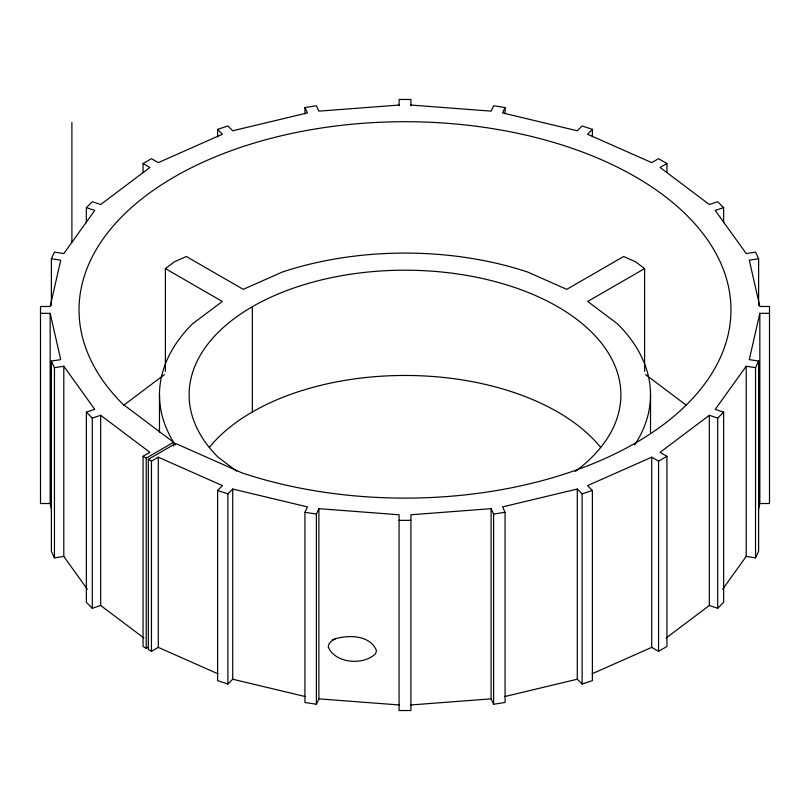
<?xml version="1.0" encoding="UTF-8"?>
<svg xmlns="http://www.w3.org/2000/svg" width="810" height="810" viewBox="0 0 810 810"><rect width="100%" height="100%" fill="white"/><g stroke="black" fill="none" stroke-linecap="round" stroke-linejoin="round"><path stroke-width="1.21" d="M769.5 313.328L759.831 313.328L749.27 359.62L758.616 361.068L758.616 551.256L755.548 557.867L746.202 556.419L722.621 589.285M758.443 509.601L759.831 503.516L759.831 313.328M51.384 305.35L51.384 258.744L54.452 252.133L63.798 253.581L94.75 210.438L86.366 207.654L86.366 222.76M592.13 673.768L651.716 647.372L658.55 651.321L666.934 646.481L666.934 456.293L658.55 461.133L651.716 457.184L587.544 485.615L592.383 490.445L592.383 680.633L582.117 684.055L582.117 493.867L577.287 489.037L502.565 506.898L505.065 512.295L505.065 702.472L493.614 704.244L493.614 514.067L491.113 508.67L410.923 514.765L410.923 710.532L399.077 710.532L399.077 514.765L318.887 508.67L318.887 698.858L316.386 704.244L304.935 702.472L304.935 512.295L307.435 506.898L232.713 489.037L227.883 493.867L227.883 684.055L217.617 680.633L217.617 490.445L222.456 485.615L158.284 457.184L151.45 461.133L148.311 459.321L148.311 649.499L151.45 651.321L158.284 647.372L217.87 673.768M316.386 704.244L316.386 514.067L318.887 508.67M410.923 105.047L491.113 111.142L493.614 105.756L505.065 107.528L502.565 112.914L577.287 130.785L582.117 125.945L592.383 129.367L592.383 136.93M755.548 557.867L755.548 367.679L758.616 361.068M755.548 367.679L746.202 366.231L715.25 409.374L723.634 412.168L723.634 602.346L717.701 608.28L709.327 605.485L666.124 637.996M86.366 207.654L92.299 201.72L100.673 204.515L149.911 167.468L143.066 163.519L143.066 172.338M592.383 129.367L587.544 134.207L651.716 162.628L658.55 158.679L666.934 163.519L666.934 172.338M227.883 684.055L232.713 679.215L232.713 489.037M717.701 608.28L717.701 418.092L723.634 412.168M165.402 371.355L165.402 268.606L174.504 261.762L186.361 256.507L243.253 289.352L282.244 272.079A245.521 141.75 0 0 1 527.755 272.079L566.747 289.352L623.639 256.507L635.496 261.762L644.598 268.606L644.598 371.355M123.687 405.243L164.41 374.605M717.701 418.092L709.327 415.297L660.089 452.344L666.934 456.293M143.066 163.519L151.45 158.679L158.284 162.628L222.456 134.207L217.617 129.367L227.883 125.945L232.713 130.785L307.435 112.914L304.935 107.528L316.386 105.756L318.887 111.142L399.077 105.047M148.382 647.038L146.215 648.294L143.066 646.481L143.066 456.293L149.911 452.344L100.673 415.297L92.299 418.092L86.366 412.168L94.75 409.374L63.798 366.231L54.452 367.679L51.384 361.068L60.73 359.62L50.169 313.328L40.5 313.328M143.066 456.293L146.215 458.106L173.593 442.3L122.695 404.008A325.974 188.203 0 0 1 348.391 124.568A325.974 188.203 0 0 1 726.023 342.589A325.974 188.203 0 0 1 242.008 472.898L175.689 443.515L148.311 459.321M666.934 163.519L660.089 167.468L709.327 204.515L717.701 201.72L723.634 207.654L723.634 222.76M644.598 268.606L587.706 301.452L617.625 323.959A245.521 141.75 0 0 1 634.635 445.004M335.259 638.918L331.432 641.135L329.022 643.869L328.192 646.937C335.026 663.471 363.599 665.759 375.637 653.67L376.458 650.602C370.14 634.382 346.275 634.433 332.262 639.849M723.634 207.654L715.25 210.438L746.202 253.581L755.548 252.133L758.616 258.744L758.616 305.35M86.366 412.168L86.366 602.346L92.299 608.28L100.673 605.485L143.876 637.996M582.117 493.867L592.383 490.445M505.015 696.499L577.287 679.215L582.117 684.055M758.616 258.744L749.27 260.192L759.831 306.484L769.5 306.484L769.5 503.516L759.831 503.516M51.384 361.068L51.384 551.256L54.452 557.867L63.798 556.419L87.379 589.285M493.614 514.067L505.065 512.295M410.923 704.953L491.113 698.858L493.614 704.244M51.556 509.601L50.169 503.516L40.5 503.516L40.5 306.484L50.169 306.484L60.73 260.192L51.384 258.744M399.077 520.354L410.923 520.354M318.887 698.858L399.077 704.953M304.935 512.295L316.386 514.067M232.713 679.215L304.985 696.499M217.617 490.445L227.883 493.867M165.402 268.606L222.294 301.452L192.375 323.959A245.521 141.75 0 0 0 175.365 445.004M645.59 374.605L686.313 405.243M236.702 471.197L218.042 457.154A215.885 124.639 0 0 1 274.023 295.761A215.885 124.639 0 0 1 558.444 307.162A215.885 124.639 0 0 1 575.252 471.481M746.202 366.231L746.202 556.419M709.327 415.297L709.327 605.485M658.55 461.133L658.55 651.321M651.716 457.184L651.716 647.372M650.521 394.834L650.521 432.429M577.287 489.037L577.287 679.215M505.065 107.528L505.065 113.815M491.113 508.67L491.113 698.858M410.923 105.766L410.923 99.468L399.077 99.468L399.077 105.766M304.935 107.528L304.935 113.815M252.345 306.707L252.345 411.956M217.617 129.367L217.617 136.93M173.593 442.3L173.593 446.047M159.479 394.834L159.479 432.429M158.284 457.184L158.284 647.372M151.45 461.133L151.45 651.321M146.215 458.106L146.215 648.294M100.673 415.297L100.673 605.485M92.299 418.092L92.299 608.28M71.898 122.431L71.898 242.089M63.798 366.231L63.798 556.419M54.452 367.679L54.452 557.867M50.169 313.328L50.169 503.516M209.365 447.393A215.885 124.639 0 0 1 405 375.455A215.885 124.639 0 0 1 600.635 447.393"/></g></svg>
